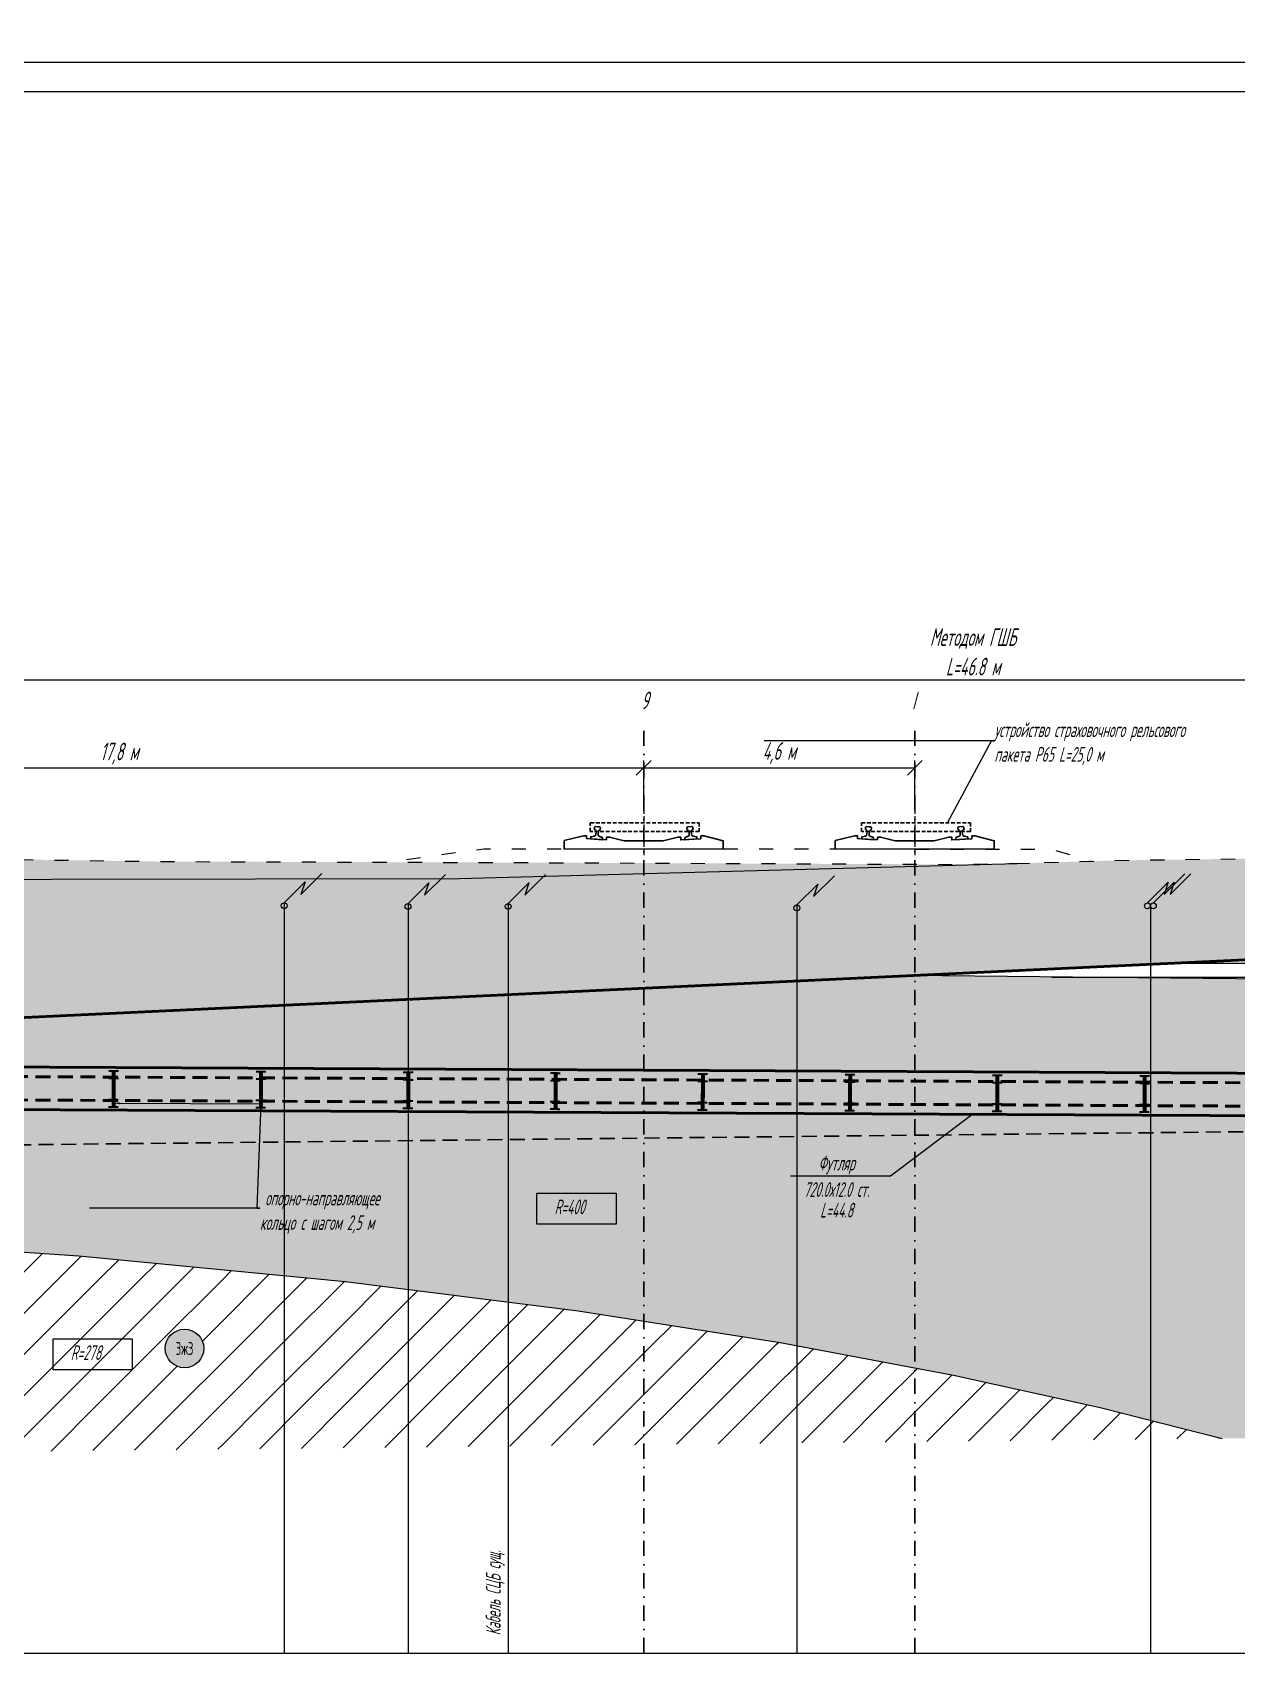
# Model space of a CAD drawing. Header units: metres. Extents: x -30 to 1753, y -860 to 400.
# Drawn here: x 684.3 to 888.6, y -712.2 to -435 of the extents above; entities that cross this region are included whole.
import ezdxf
from ezdxf import colors
from ezdxf.entities.mleader import LeaderData, LeaderLine
from ezdxf.enums import TextEntityAlignment as Align
from ezdxf.math import Vec2, Vec3

# ---------------------------------------------------------------- set-up
doc = ezdxf.new("R2010")
doc.units = ezdxf.units.M
doc.header["$LTSCALE"] = 0.2000000029802322
for name, pattern in [('ACAD_ISO02W100', [15, 12, -3]), ('ACAD_ISO03W100', [30, 12, -18]), ('DASHDOT', [27, 13, -7, 0, -7]), ('DASHED', [7, 5, -2, 0]), ('HIDDEN2', [4.762499999999999, 3.175, -1.5875]), ('штриховая', [19.049999999999997, 12.7, -6.35])]:
    doc.linetypes.add(name, pattern=pattern)
for name, color, linetype, lineweight in [('1-ПС-НВК-Деталировка', 7, 'Continuous', 30), ('МГТ_НВК_Земля сущ.', 7, 'ACAD_ISO02W100', 25), ('МГТ_НВК_котлованы', 7, 'Continuous', 30), ('МГТ_НВК_рабочий', 171, 'Continuous', 30), ('МГТ_НВК_страх. пакет', 242, 'Continuous', 30), ('ПС-НВК-Деталировка', 7, 'Continuous', 25)]:
    doc.layers.add(name, color=color, linetype=linetype, lineweight=lineweight)
for name, color, linetype in [('PR_RD', 7, 'Continuous'), ('МГТ_ИГ_Геология', 252, 'Continuous'), ('Примыкания', 7, 'Continuous'), ('Таблица', 7, 'Continuous'), ('Трубы', 7, 'Continuous'), ('Узлы', 7, 'Continuous'), ('Футляры', 7, 'Continuous'), ('Чёрная земля', 7, 'ACAD_ISO03W100')]:
    doc.layers.add(name, color=color, linetype=linetype)
doc.styles.add('SPDS', font='SPDS', dxfattribs={"width": 0.699999988079071, "oblique": 15.00000041741303, "height": 2.5})
doc.styles.get("Standard").update_dxf_attribs({"font": 'SPDS.shx', "width": 0.699999988079071, "oblique": 15.00000041741303, "height": 3})
doc.styles.add('Стиль Simplex', font='simplex.shx')
doc.dimstyles.new('ISO-25', dxfattribs={"dimtxt": 2.5, "dimasz": 2.5, "dimexe": 1.25, "dimexo": 0.625, "dimtad": 1, "dimtxsty": 'Standard', "dimcen": 2.5, "dimadec": 0, "dimazin": 0, "dimtfac": 1, "dimtmove": 0, "dimatfit": 3, "dimfxl": 1, "dimarcsym": 0})
doc.dimstyles.new('Аннотативный', dxfattribs={"dimscale": 0, "dimtxt": 2.5, "dimasz": 2.5, "dimexe": 1.25, "dimexo": 0.625, "dimtad": 1, "dimtxsty": 'Standard', "dimcen": 2.5, "dimadec": 0, "dimazin": 0, "dimtfac": 1, "dimtmove": 0, "dimatfit": 3, "dimfxl": 1, "dimarcsym": 0})
pattern_1 = [(225, (5.591047084531965, 865.4057579712139), (2.775557561562891e-16, -3.000000000000505), [2.1213, -2.12134068712]), (315, (4.091047084531965, 866.9057579712139), (3.000000000000505, 0), [2.1213, -2.12134068712]), (45, (2.591047084531965, 865.4057579712139), (0, 3.000000000000505), [2.1213, -2.12134068712]), (135, (4.091047084531965, 863.9057579712139), (-3.000000000000505, 2.775557561562891e-16), [2.1213, -2.12134068712])]
pattern_2 = [(90, (2.591047084531965, 865.4857579712138), (-2.5, 2.5), [0.11, -4.89]), (45, (2.591047084531965, 865.595757971214), (-2.499999995804921, 2.499999995804921), [0.113137085, -3.4223968]), (0, (2.671047084531892, 865.6757579712139), (2.5, 2.5), [0.11, -4.89]), (315, (2.781047084532474, 865.6757579712139), (2.499999995804921, 2.499999995804921), [0.113137085, -3.4223968]), (90, (2.861047084532402, 865.4857579712138), (-2.5, 2.5), [0.11, -4.89]), (45, (2.781047084532474, 865.4057579712139), (-2.499999995804921, 2.499999995804921), [0.113137085, -3.4223968]), (0, (2.671047084531892, 865.4057579712139), (2.5, 2.5), [0.11, -4.89]), (315, (2.591047084531965, 865.4857579712138), (2.499999995804921, 2.499999995804921), [0.113137085, -3.4223968])]

# ---------------------------------------------------------------- blocks, each defined once
blk = doc.blocks.new('круг3_-26_3')
at = {"true_color": 0xffffff}
blk.add_hatch(color=7, dxfattribs=at).paths.add_polyline_path([(-0.3272920906730439, 0, 1), (0.3272920906730439, 0, 1)])
at = {"color": 7, "lineweight": 25}
blk.add_circle((0, 0), 0.3272920906730439, dxfattribs=at)
at = {"color": 7, "lineweight": 25, "style": 'Стиль Simplex', "width": 0.5909090909090908}
blk.add_text('3ж3', height=0.22, dxfattribs=at).set_placement((0, 0), align=Align.MIDDLE_CENTER)
blk = doc.blocks.new('_ArchTick')
at = {"color": 0, "linetype": 'ByBlock', "const_width": 0.15}
blk.add_lwpolyline([(-0.5, -0.5), (0.5, 0.5)], dxfattribs=at)
blk = doc.blocks.new('*D49')
at = {"layer": 'Defpoints', "color": 0, "transparency": 16777216}
for p in [(1077.833611235355, -544.845604083996), (1077.833611235355, -572.9743377041455), (610.0509787972803, -574.8103308484256)]:
    blk.add_point(p, dxfattribs=at)
at = {"layer": 'Футляры', "color": 0, "lineweight": -2, "transparency": 16777216}
for p, q in [((610.0509787972803, -574.1853308484256), (610.0509787972803, -543.595604083996)), ((610.0509787972803, -544.845604083996), (1077.833611235355, -544.845604083996)), ((1077.833611235355, -572.3493377041455), (1077.833611235355, -543.595604083996))]:
    blk.add_line(p, q, dxfattribs=at)
at = {"layer": 'Футляры', "color": 0, "lineweight": -2, "transparency": 16777216, "xscale": 2.5, "yscale": 2.5, "zscale": 2.5, "rotation": 180}
blk.add_blockref('_ArchTick', (610.0509787972803, -544.845604083996), dxfattribs=at)
at = {"layer": 'Футляры', "color": 0, "lineweight": -2, "transparency": 16777216, "xscale": 2.5, "yscale": 2.5, "zscale": 2.5}
blk.add_blockref('_ArchTick', (1077.833611235355, -544.845604083996), dxfattribs=at)
at = {"layer": 'Футляры', "color": 0, "lineweight": 30, "transparency": 16777216, "insert": (843.9422950163178, -540.071661026018), "char_height": 3, "attachment_point": 5}
blk.add_mtext('Методом ГШБ\\PL=46.8 м ', dxfattribs=at)
blk = doc.blocks.new('_OBLIQUE')
at = {"color": 0, "linetype": 'ByBlock', "lineweight": -2}
blk.add_line((0.5000000000000001, 0.4999999999999999), (-0.5000000000000001, -0.4999999999999999), dxfattribs=at)
blk = doc.blocks.new('*D66')
at = {"layer": 'Defpoints', "color": 0, "transparency": 16777216}
for p in [(788.0509787972803, -559.7537726509613), (610.0509787972803, -566.5246658068236), (788.0509787972803, -566.5246658068236)]:
    blk.add_point(p, dxfattribs=at)
at = {"layer": 'Примыкания', "color": 0, "lineweight": -2, "transparency": 16777216}
for p, q in [((610.0509787972803, -565.8996658068236), (610.0509787972803, -558.5037726509613)), ((610.0509787972803, -559.7537726509613), (788.0509787972803, -559.7537726509613)), ((788.0509787972803, -565.8996658068236), (788.0509787972803, -558.5037726509613))]:
    blk.add_line(p, q, dxfattribs=at)
at = {"layer": 'Примыкания', "color": 0, "lineweight": -2, "transparency": 16777216, "xscale": 2.5, "yscale": 2.5, "zscale": 2.5, "rotation": 180}
blk.add_blockref('_OBLIQUE', (610.0509787972803, -559.7537726509613), dxfattribs=at)
at = {"layer": 'Примыкания', "color": 0, "lineweight": -2, "transparency": 16777216, "xscale": 2.5, "yscale": 2.5, "zscale": 2.5}
blk.add_blockref('_OBLIQUE', (788.0509787972803, -559.7537726509613), dxfattribs=at)
at = {"layer": 'Примыкания', "color": 0, "transparency": 16777216, "insert": (699.0509787972803, -557.3287726509614), "char_height": 3, "attachment_point": 5}
blk.add_mtext('17,8 м', dxfattribs=at)
blk = doc.blocks.new('*D67')
at = {"layer": 'Defpoints', "color": 0, "transparency": 16777216}
for p in [(834.0509787972799, -559.7537726509613), (788.0509787972803, -566.5246658068236), (834.0509787972799, -566.5246658068236)]:
    blk.add_point(p, dxfattribs=at)
at = {"layer": 'Примыкания', "color": 0, "lineweight": -2, "transparency": 16777216}
for p, q in [((788.0509787972803, -565.8996658068236), (788.0509787972803, -558.5037726509613)), ((788.0509787972803, -559.7537726509613), (834.0509787972799, -559.7537726509613)), ((834.0509787972799, -565.8996658068236), (834.0509787972799, -558.5037726509613))]:
    blk.add_line(p, q, dxfattribs=at)
at = {"layer": 'Примыкания', "color": 0, "lineweight": -2, "transparency": 16777216, "xscale": 2.5, "yscale": 2.5, "zscale": 2.5, "rotation": 180}
blk.add_blockref('_OBLIQUE', (788.0509787972803, -559.7537726509613), dxfattribs=at)
at = {"layer": 'Примыкания', "color": 0, "lineweight": -2, "transparency": 16777216, "xscale": 2.5, "yscale": 2.5, "zscale": 2.5}
blk.add_blockref('_OBLIQUE', (834.0509787972799, -559.7537726509613), dxfattribs=at)
at = {"layer": 'Примыкания', "color": 0, "transparency": 16777216, "insert": (811.0509787972801, -557.2419616273393), "char_height": 3, "attachment_point": 5}
blk.add_mtext('4,6 м', dxfattribs=at)
blk = doc.blocks.new('1')
at = {"layer": 'МГТ_НВК_Земля сущ.', "color": 251, "linetype": 'DASHED'}
blk.add_lwpolyline([(546.932442916871, -1637.14933766759), (546.932442916871, -1645.380399872066)], dxfattribs=at)
at = {"layer": 'МГТ_НВК_страх. пакет', "color": 251, "ltscale": 0.5, "extrusion": (0.03393651715536848, -0.002564831925604956, 0.9994206994257007)}
for p, q in [((538.5724158566418, -1640.460690594995, 0.0172675765021921), (538.5552669584804, -1640.714338027767, 0.01719894758765858)), ((538.638244892586, -1640.775815989275, 0.01422356122190392), (538.5858517130337, -1640.756951916603, 0.01605104509695818)), ((538.7577956372852, -1640.292559194419, 0.0114042645598289), (539.4206557120424, -1640.337368507772, -0.0112189317273419)), ((538.7577956372852, -1640.292559194419, 0.0114042645598289), (539.4206061302972, -1640.337894346713, -0.0112185976108672)), ((538.8340356613078, -1641.579062357262, -0.01724525976283787), (538.8646380256939, -1641.1297357351, 0.01724525976283787)), ((539.2078926746306, -1641.602454564963, -0.04161746782261135), (539.2386713208123, -1641.150520578896, -0.007126242827332874)), ((539.5701648371223, -1640.780481344762, -0.0174328603980456), (539.5884061430124, -1640.510676230723, -0.01735985972972288)), ((537.9371335722035, -1642.165927590414, 8.661587168035112e-05), (537.9226692970742, -1642.391062348816)), ((537.9371335722035, -1642.165927590414, 8.661587168035112e-05), (537.944990191515, -1642.049722227032, 0.0001180550138570879)), ((538.5360628272321, -1641.909283632189, -0.03120952548416689), (537.9949779641802, -1642.005992316881, -0.001467114310003126)), ((539.4746761314476, -1641.987868796798, -0.05166551269173958), (539.9368141170207, -1642.138454347024, -0.06774440754136891)), ((539.9650026585268, -1642.336230120666, -0.06920913860237478), (539.952702900101, -1642.52144164237, -0.06926679746511867)), ((539.9650026585268, -1642.336230120666, -0.06920913860237478), (539.9719904075291, -1642.232876009188, -0.06918117634219813)), ((539.9657079124527, -1642.317100055636, -0.0691839924950557), (539.9740634223972, -1642.192695616901, -0.06914845233738733))]:
    blk.add_line(p, q, dxfattribs=at)
at = {"layer": 'МГТ_НВК_страх. пакет', "color": 251, "ltscale": 0.5, "extrusion": (0.03393404601621986, -0.002597321776810689, 0.9994206994257008)}
for p, q in [((539.0745000143006, -1640.313453619503), (539.4031934986751, -1640.335989437114, -0.0112189317273419)), ((539.9528009907473, -1642.519964579391, -0.06926633763535861), (537.9230465004104, -1642.385191222804, 2.258792471038164e-06))]:
    blk.add_line(p, q, dxfattribs=at)
at = {"layer": 'МГТ_НВК_страх. пакет', "color": 251, "ltscale": 0.5, "extrusion": (-0.03393651715536849, -0.002564831925604957, 0.9994206994257009)}
for p, q in [((554.2947209966196, -1640.780481344762, -0.0174328603980456), (554.2764796907295, -1640.510676230723, -0.01735985972972288)), ((554.3322660087871, -1640.821329532529, -0.01626280439096739), (554.3322660087921, -1640.821329532483, -0.01626280439067915)), ((555.1070901964567, -1640.292559194419, 0.0114042645598289), (554.4442301216995, -1640.337368507772, -0.0112189317273419)), ((554.6569931591114, -1641.602454564963, -0.04161746782261135), (554.6262145129297, -1641.150520578896, -0.007126242827332874)), ((555.0308501724342, -1641.579062357262, -0.01724525976283787), (555.000247808048, -1641.1297357351, 0.01724525976283787)), ((555.2266409411559, -1640.775815989275, 0.01422356122190392), (555.2790341207083, -1640.756951916603, 0.01605104509695818)), ((555.2924699771002, -1640.460690594995, 0.0172675765021921), (555.3096188752615, -1640.714338027767, 0.01719894758765858)), ((553.8991779212893, -1642.317100055636, -0.0691839924950557), (553.8908224113447, -1642.192695616901, -0.06914845233738733)), ((553.8998831752151, -1642.336230120666, -0.06920913860237478), (553.8928954262128, -1642.232876009188, -0.06918117634219813)), ((553.8998831752151, -1642.336230120666, -0.06920913860237478), (553.9121829336409, -1642.52144164237, -0.06926679746511867)), ((553.9121829336409, -1642.52144164237, -0.06926679746511867), (555.9422123237246, -1642.390998909931, 1.97493648101954e-08)), ((554.3902097022943, -1641.987868796798, -0.05166551269173958), (553.9280717167212, -1642.138454347024, -0.06774440754136891)), ((555.3288230065099, -1641.909283632189, -0.03120952548416689), (555.8699078695618, -1642.005992316881, -0.001467114310003126)), ((555.9277522615384, -1642.165927590414, 8.661587168035112e-05), (555.919895642227, -1642.049722227032, 0.0001180550138570879)), ((555.9277522615384, -1642.165927590414, 8.661587168035112e-05), (555.9422165366677, -1642.391062348816))]:
    blk.add_line(p, q, dxfattribs=at)
at = {"layer": 'МГТ_НВК_страх. пакет', "color": 251, "ltscale": 0.5}
blk.add_line((540.6327404346202, -1642.059062829489), (540.6325010830815, -1642.559062772198), dxfattribs=at)
at = {"layer": 'МГТ_НВК_страх. пакет', "color": 251, "linetype": 'HIDDEN2', "lineweight": 30, "elevation": 1.986507314200026e-08}
blk.add_lwpolyline([(537.8774174301152, -1639.630973280026), (556.3774174301152, -1639.630973280026), (556.3774174301152, -1641.130973280026), (537.8774174301152, -1641.130973280026)], close=True, dxfattribs=at)
at = {"layer": 'МГТ_НВК_страх. пакет', "color": 251, "ltscale": 0.5}
for points in [[(556.6328439160434, -1641.84672210395), (557.1328438587525, -1641.846961455489), (560.4324413700606, -1642.688541079395), (560.4317648075312, -1644.10186488296), (533.4317679011447, -1644.088939899867), (533.4324444636741, -1642.675616096302)], [(540.6325010830815, -1642.559062772198), (537.2326067873228, -1642.337435206955), (537.2328461388652, -1641.837435264246), (536.7328461961561, -1641.837195912708), (533.4324444636777, -1642.675616096302)], [(540.7666921036698, -1642.059126952573), (541.1327403773294, -1642.059302181024), (540.6327404346202, -1642.059062829489)], [(541.1327403773294, -1642.059302181024), (543.6324432949777, -1642.680498867693), (550.2324425387642, -1642.683658308004), (552.7327390482251, -1642.064855136724), (553.2327389909342, -1642.065094488266), (553.2324996393954, -1642.565094430979), (556.6326045645046, -1642.34672204666), (556.6328439160434, -1641.84672210395)]]:
    blk.add_lwpolyline(points, dxfattribs=at)
at = {"layer": 'МГТ_НВК_страх. пакет', "color": 251, "ltscale": 0.5, "extrusion": (0.03393651715536849, -0.002564831925604957, 0.9994206994257009)}
for centre, radius, start, end in [((-1595.460934812673, -660.3303046095405, 22.50203555543232), 0.0416913989745582, 90.9982345809605, 170.0387852690845), ((-1595.201604844233, -660.4627200319206, 22.50203555543415), 0.1758279713616426, 1.249914161371827, 91.92815921077575), ((-1595.921917195129, -661.4665468241732, 22.50203555543002), 0.4695072595487654, 24.50262957414446, 80.58340041327385), ((-1595.194776056226, -661.1307798057345, 22.50203555542933), 0.1738499534712788, 274.6379674630562, 2.363008029600386), ((-1595.453163924017, -661.263993477015, 22.50203555543003), 0.04226090544777841, 190.6804252611549, 272.7569535710741), ((-1596.293221359228, -660.256620825412, 22.45606823873983), 0.3762408067555091, 196.1273471814086, 268.5232315479179)]:
    blk.add_arc(centre, radius, start, end, dxfattribs=at)
at = {"layer": 'МГТ_НВК_страх. пакет', "color": 251, "ltscale": 0.5, "extrusion": (0.03393651715536848, -0.002564831925604956, 0.9994206994257007)}
for centre, radius, start, end in [((-1595.864206273739, -660.2629748169417, 22.49042486829149), 0.3654285066927097, 271.8259293560195, 341.9757905594376), ((-1596.846060826568, -659.8359087899983, 22.467678925888), 0.0547438045193729, 8.128236107130778, 82.84231707241553), ((-1596.272696937278, -661.4114735217107, 22.46767892593724), 0.4043643864764951, 93.5973624327161, 164.4611204105733), ((-1596.830854854242, -661.7619091209704, 22.46767892588975), 0.05497440130296428, 272.0475742955562, 345.5863403015754)]:
    blk.add_arc(centre, radius, start, end, dxfattribs=at)
at = {"layer": 'МГТ_НВК_страх. пакет', "color": 251, "ltscale": 0.5, "extrusion": (-0.03393651715536849, -0.002564831925604957, 0.9994206994257009)}
for centre, radius, start, end in [((1677.631081682156, 428.9915086230294, -14.61992890832264), 0.1738499534712788, 177.6369919703996, 265.3620325369438), ((1677.889469549948, 428.858294951749, -14.61992890832193), 0.04226090544777841, 267.2430464289259, 349.3195747388423), ((1678.290188485552, 428.7445436378468, -14.61992890832193), 0.3744815245261421, 91.343861078804, 163.5701089337877), ((1677.637910470163, 429.6595683968433, -14.61992890831781), 0.1758279713616426, 88.07184078922407, 178.7500858386282), ((1677.897240438603, 429.7919838192234, -14.61992890831965), 0.0416913989745582, 9.961214730910001, 89.00176541903944), ((1678.729526985158, 429.8656676033519, -14.66589622501213), 0.3762408067555091, 271.4767684520822, 343.8726528185937)]:
    blk.add_arc(centre, radius, start, end, dxfattribs=at)
at = {"layer": 'МГТ_НВК_страх. пакет', "color": 251, "ltscale": 0.5, "extrusion": (-0.03393651715536848, -0.002564831925604956, 0.9994206994257007)}
for centre, radius, start, end in [((1678.30051189967, 429.8593136118225, -14.63153959546048), 0.3654285066927097, 198.0242094405578, 268.1740706439805), ((1679.267160480172, 428.3603793077938, -14.65428553786223), 0.05497440130296428, 194.4136596984257, 267.9524257044436), ((1678.709002563208, 428.7108149070535, -14.65428553781474), 0.4043643864764951, 15.53887958942132, 86.40263756728392), ((1679.282366452498, 430.2863796387659, -14.65428553786397), 0.0547438045193729, 97.15768292758399, 171.8717638928692)]:
    blk.add_arc(centre, radius, start, end, dxfattribs=at)
blk = doc.blocks.new('_None')
blk = doc.blocks.new('A$C06B5551C')
at = {"layer": '1-ПС-НВК-Деталировка', "color": 251, "linetype": 'ByBlock', "lineweight": 35, "const_width": 0.5}
for points in [[(7.727204636798656, 1.390280055260826), (7.245253756510233, 3.845389784672387)], [(9.53339997551188, 1.757428925843067), (9.051449095225276, 4.212538655252809)], [(0.7272824219526228, 0.04816507860778074), (0.2453315416714759, 2.503274808015703)], [(2.533477760669484, 0.415313949188203), (2.051526880386518, 2.870423678597945)]]:
    blk.add_lwpolyline(points, dxfattribs=at)
at = {"layer": '1-ПС-НВК-Деталировка', "color": 251, "ltscale": 10, "const_width": 1}
blk.add_lwpolyline([(0.4307123937087454, 1.295878809709393), (9.174999816761147, 3.056295094132889)], dxfattribs=at)
blk = doc.blocks.new('usl_1')
for p, q in [((0, 0), (3.53553390593274, 3.535533905932736)), ((2.82842712474619, 1.414213562373094), (6.363961030678929, 4.94974746830583)), ((3.53553390593274, 3.535533905932736), (2.82842712474619, 1.414213562373094))]:
    blk.add_line(p, q)
blk.add_circle((0, -0.5), 0.5)

msp = doc.modelspace()

# ---------------------------------------------------------------- hatches: boundary and pattern name
at = {"layer": 'МГТ_ИГ_Геология'}
h = msp.add_hatch(dxfattribs=at)
h.set_pattern_fill('GR24', color=256, scale=10, style=0, pattern_type=2)
h.set_pattern_definition(pattern_1)
h.paths.add_polyline_path([(853.5582020055863, -575.9030968778857), (841.5078583528575, -576.1423827178733), (769.1065246839462, -575.8391192580461), (705.6138937172773, -575.6513587652139), (657.5914076688932, -574.9479921299021), (654.6360451045894, -574.9534891482117), (610.0509787972796, -575.8949943515158), (578.876568952468, -576.5533060130156), (535.358890565567, -576.331851587347), (502.968910091734, -576.2829920501531), (287.578071991873, -575.1107657637854), (252.7622058367933, -574.8980447939857), (209.8388743074083, -574.6663119075929), (204.7826981769431, -574.6884874178813), (203.7742020539008, -568.9384417518575), (203.3136506728533, -568.0502227392299), (155.5913117166092, -571.4045018077477), (153.4527030997679, -571.3846147506765), (110.0509787972014, -572.5239383489566), (85.028462619739, -573.5623218561436), (85.028462619739, -584.29697552213), (110.0509787972005, -584.29697552213), (581.6431178447365, -578.8000000298023), (581.6431178447365, -576.8), (583.6431178447365, -576.8), (583.6431178447365, -578.8000000298023), (756.7131459486609, -578.5578952539249)])
h.paths.add_polyline_path([(576.1312130828319, -578.850000029802), (581.1931178447367, -578.850000029802), (581.1931178447367, -575.550000029802), (576.1312130828319, -575.550000029802)], flags=24)
h.paths.add_polyline_path([(584.0931178447363, -578.850000029802), (591.1359749875937, -578.850000029802), (591.1359749875937, -575.550000029802), (584.0931178447363, -575.550000029802)], flags=25)
h = msp.add_hatch(dxfattribs=at)
h.set_pattern_fill('GR24', color=256, scale=10, style=0, pattern_type=2)
h.set_pattern_definition(pattern_1)
edge = h.paths.add_edge_path()
edge.add_line((1076.833611235354, -583.5), (1076.833611235354, -574.0726439214695))
edge.add_line((1076.833611235354, -574.0726439214695), (988.5212331556622, -575.2774644589144))
edge.add_line((988.5212331556622, -575.2774644589144), (963.412527380573, -574.6389229086581))
edge.add_line((963.412527380573, -574.6389229086581), (945.2798391835449, -574.4496188916573))
edge.add_line((945.2798391835449, -574.4496188916573), (867.9431959432977, -575.4705660928012))
edge.add_line((867.9431959432977, -575.4705660928012), (853.5582020055863, -575.9030968778857))
edge.add_line((853.5582020055863, -575.9030968778857), (756.7131459486609, -578.5578952539249))
edge.add_line((756.7131459486609, -578.5578952539249), (625.8840875566184, -578.7409098417611))
edge.add_arc((623.2208540390116, -576.8384907258956), 3.272920906730735, 215.6995371966379, 324.4607629195811, ccw=False)
edge.add_line((620.5629534589425, -578.7483534875053), (583.6431178447365, -578.8000000298023))
edge.add_line((583.6431178447365, -578.8000000298023), (583.6431178447365, -606.8))
edge.add_line((583.6431178447365, -606.8), (1076.833611235354, -583.5))
edge = h.paths.add_edge_path(flags=16)
edge.add_arc((622.030049619445, -591.32519335235), 0.5217336218577202, 0, 360)
h.paths.add_polyline_path([(587.8622638608622, -584.2940584031719), (586.4322638608628, -584.2940584031719), (587.1322638608626, -582.8640584031723)], flags=16)
h.paths.add_polyline_path([(587.8622638608622, -598.2940584627765), (586.4322638608628, -598.2940584627765), (587.1322638608626, -596.8640584627769)], flags=16)
edge = h.paths.add_edge_path(flags=16)
edge.add_arc((958.4827041274166, -583.5182434991107), 3.272920906730178, 0, 360)
h.paths.add_polyline_path([(955.580323175036, -585.1682434991105), (961.3850850797971, -585.1682434991105), (961.3850850797971, -581.8682434991108), (955.580323175036, -581.8682434991108)], flags=16)
h.paths.add_polyline_path([(619.1276686670644, -591.32519335235), (624.9324305718255, -591.32519335235), (624.9324305718255, -591.3059073947989), (619.1276686670644, -591.3059073947989)], flags=16)
h.paths.add_polyline_path([(908.099307121076, -585.8013272021458), (912.9945452163138, -585.8013272021458), (912.9945452163138, -579.8013272021458), (908.099307121076, -579.8013272021458)], flags=16)
h.paths.add_polyline_path([(1071.569325521068, -583.5499999999997), (1076.383611235355, -583.5499999999997), (1076.383611235355, -580.2499999999998), (1071.569325521068, -580.2499999999998)], flags=16)
h.paths.add_polyline_path([(584.0931178447363, -606.8499999999997), (591.3835940352128, -606.8499999999997), (591.3835940352128, -603.5499999999997), (584.0931178447363, -603.5499999999997)])
h = msp.add_hatch(dxfattribs=at)
h.set_pattern_fill('GR24', color=256, scale=10, style=0, pattern_type=2)
h.set_pattern_definition(pattern_1)
h.paths.add_polyline_path([(853.5582020055863, -575.9030968778857), (841.5078583528575, -576.1423827178733), (769.1065246839462, -575.8391192580461), (705.6138937172773, -575.6513587652139), (657.5914076688932, -574.9479921299021), (654.6360451045894, -574.9534891482117), (626.2308960780692, -575.5533221825458, -0.1012261082621964), (626.4937749457422, -576.8384907258958, -0.1563242024809548), (625.8840875566184, -578.7409098417611), (756.7131459486609, -578.5578952539249)], flags=17)
h = msp.add_hatch(dxfattribs=at)
h.set_pattern_fill('GR07', color=256, scale=10, style=0, pattern_type=2)
h.set_pattern_definition([(0, (2.50104708453182, 865.4057579712139), (0, 7), [16.33, 0]), (0, (2.50104708453182, 867.7357579712138), (0, 7), [16.33, 0]), (0, (2.50104708453182, 870.075757971214), (0, 7), [16.33, 0])])
h.paths.add_polyline_path([(1076.833611235354, -583.5), (833.1409217404052, -595.0128733041802), (1076.833611235354, -597.5)])
h.paths.add_polyline_path([(1064.080605751669, -590.7537093796368, -1), (1057.534763938207, -590.7537093796368, -1)], flags=16)
h.paths.add_polyline_path([(1058.771970559224, -592.4037093796367), (1062.843399130652, -592.4037093796367), (1062.843399130652, -589.1037093796369), (1058.771970559224, -589.1037093796369)], flags=8)
h.paths.add_polyline_path([(1071.321706473449, -597.55), (1076.383611235355, -597.55), (1076.383611235355, -594.25), (1071.321706473449, -594.25)], flags=9)
h = msp.add_hatch(dxfattribs=at)
h.set_pattern_fill('GR28', color=256, scale=10, style=0, pattern_type=2)
h.set_pattern_definition(pattern_2)
h.paths.add_polyline_path([(868.2080969584367, -595.3707687659296), (833.1409217404052, -595.0128733041802), (583.6431178447365, -606.8), (583.6431178447365, -636.8), (641.0818164075426, -639.1384988435166), (692.2027398130722, -642.5854850677852), (737.362350740571, -646.9089202285525), (776.9171118692839, -651.876765881565), (811.2234858784568, -657.2569835825686), (840.6379354473347, -662.8175348873106), (865.5169232551634, -668.3263813515366), (869.019858401778, -669.2105942762034)])
h.paths.add_polyline_path([(587.1950723721002, -630.7614184926833, -1), (590.6609629012646, -630.7614184926833, -1)], flags=16)
h.paths.add_polyline_path([(588.8431178447363, -629.7300000000002), (588.6131178447367, -629.77), (588.453117844736, -629.8699999999999), (588.333117844737, -629.96), (588.2281178447338, -630.2000000000062), (588.1031178447365, -630.4500000000003), (588.1031178447365, -630.6599999999999), (588.1031178447365, -630.8499999999999), (588.1031178447365, -631.0300000000002), (588.1431178447365, -631.2000000000003), (588.2831178447359, -631.4300000000001), (588.453117844736, -631.6399999999999), (588.5631178447366, -631.71), (588.8231178447368, -631.7800000000002), (589.0531178447363, -631.76), (589.1731178447362, -631.71), (589.4031178447367, -631.5), (589.5231178447366, -631.140000000001), (589.5231178447366, -631.2000000000003), (589.4731178447364, -631.2900000000006), (589.4031178447367, -631.5), (589.1252231078943, -631.7537299771166), (588.6911506316219, -631.7914754098363), (588.453117844736, -631.6399999999999), (588.2831178447359, -631.4300000000003), (588.1031178447365, -631.1342857142861), (588.1031178447365, -630.8499999999999), (588.1031178447365, -630.6599999999999), (588.1031178447365, -630.4500000000003), (588.1731178447371, -630.3099999999997), (588.2631178447373, -630.1199999999985), (588.3421501028015, -629.9393548387093), (588.709907968193, -629.7095061728398)], flags=0)
h.paths.add_polyline_path([(587.8622638608622, -624.2940587011951), (586.4322638608628, -624.2940587011951), (587.1322638608626, -622.8640587011955)], flags=0)
h.paths.add_polyline_path([(584.0931178447363, -624.8499999999999), (589.1550226066411, -624.8499999999999), (589.1550226066411, -621.55), (584.0931178447363, -621.55)], flags=24)
h = msp.add_hatch(dxfattribs=at)
h.set_pattern_fill('GR28', color=256, scale=10, style=0, pattern_type=2)
h.set_pattern_definition(pattern_2)
h.paths.add_polyline_path([(1076.833611235354, -597.5), (868.2080969584367, -595.3707687659296), (869.019858401778, -669.2105942762034), (886.2169119811861, -673.5514845309931), (1076.833611235354, -671.5)])
h.paths.add_polyline_path([(931.4039270993608, -631.9763753336515, -1), (937.9497689128211, -631.9763753336515, -1)], flags=16)
h.paths.add_polyline_path([(932.4863718156148, -633.6263753336514), (936.8673241965671, -633.6263753336514), (936.8673241965671, -630.3263753336516), (932.4863718156148, -630.3263753336516)], flags=8)
h.paths.add_polyline_path([(913.2622132590259, -635.4021418611869), (917.928879925692, -635.4021418611869), (917.928879925692, -629.4021418611869), (913.2622132590259, -629.4021418611869)], flags=24)
h.paths.add_polyline_path([(1063.543135044878, -623.7714285714289), (1076.671706473449, -623.7714285714289), (1076.671706473449, -618.7428571428572), (1063.543135044878, -618.7428571428572)], flags=24)
h.paths.add_polyline_path([(1069.093135044879, -619.55), (1076.383611235355, -619.55), (1076.383611235355, -616.25), (1069.093135044879, -616.25)], flags=24)
h = msp.add_hatch(dxfattribs=at)
h.set_pattern_fill('GR38', color=256, scale=10, style=0, pattern_type=2)
h.set_pattern_definition([(45, (2.591047084531965, 879.4057579712139), (0, 20.99999999997526), [9.8995, -19.7989848098]), (45, (16.59104708453197, 865.4057579712139), (0, 20.99999999997526), [9.8995, -19.7989848098]), (45, (2.591047084531965, 865.4057579712139), (0, 20.99999999997526), [14.142, -15.5564848098]), (45, (12.59104708453197, 875.4057579712139), (0, 20.99999999997526), [15.556, -14.1424848098]), (45, (9.591047084531965, 865.4057579712139), (0, 20.99999999997526), [19.799, -9.89948480983]), (45, (2.591047084531965, 872.4057579712139), (0, 20.99999999997526), [19.799, -9.89948480983])])
h.paths.add_polyline_path([(811.2234858784568, -657.2569835825686), (776.9171118692839, -651.876765881565), (737.362350740571, -646.9089202285525), (692.2027398130722, -642.5854850677852), (641.0818164075426, -639.1384988435166), (583.6431178447365, -636.8), (583.6431178447365, -676.1828488941621), (584.0598758605902, -676.0822521317139), (584.256868341793, -675.9443573948722), (583.6431178447365, -676.2605318933556), (583.6431178447365, -676.7826333940609), (584.0942667157769, -676.6581785330834), (584.256868341793, -676.5443573948723), (583.7296054687176, -676.8), (584.376324434349, -676.8), (886.2169119811861, -673.5514845309931), (865.5169232551625, -668.3263813515366), (840.6379354473347, -662.8175348873106)])
h.paths.add_polyline_path([(713.39730196242, -658.2801006653751, -1), (706.8514601489596, -658.2801006653751, -1)], flags=16)
h.paths.add_polyline_path([(587.9131178447369, -664.0499971389766), (587.9131178447369, -665.5499971389768), (586.373117844736, -665.5499971389768), (586.373117844736, -664.0499971389766)], flags=16)
h.paths.add_polyline_path([(587.9131178447369, -667.0499990463252), (587.9131178447369, -668.5499990463254), (586.373117844736, -668.5499990463254), (586.373117844736, -667.0499990463252)], flags=16)
h.paths.add_polyline_path([(587.9131178447369, -639.5500004768369), (586.373117844736, -639.5500004768369), (586.373117844736, -638.0500004768367), (587.9131178447369, -638.0500004768367)], flags=16)
h.paths.add_polyline_path([(707.841047722357, -659.930100665375), (712.4077143890227, -659.930100665375), (712.4077143890227, -656.6301006653753), (707.841047722357, -656.6301006653753)], flags=8)

# ---------------------------------------------------------------- linework, layer by layer
at = {"layer": 'МГТ_ИГ_Геология', "linetype": 'Continuous', "lineweight": 25, "flags": 128}
for points in [[(756.7131459486609, -578.5578952539249), (853.5582020055863, -575.9030968778857)], [(756.7131459486609, -578.5578952539249), (853.5582020055863, -575.9030968778857)], [(583.6431178447365, -578.8000000298023), (756.7131459486609, -578.5578952539249)], [(583.6431178447365, -578.8000000298023), (756.7131459486609, -578.5578952539249)], [(1076.833611235354, -597.5), (833.1409217404071, -595.0128733041802)], [(1076.833611235354, -597.5), (833.1409217404071, -595.0128733041802)], [(583.6431178447365, -636.8), (641.0818164075426, -639.1384988435166), (692.2027398130722, -642.5854850677852), (737.362350740571, -646.9089202285525), (776.9171118692839, -651.876765881565), (811.2234858784568, -657.2569835825686), (840.6379354473347, -662.8175348873106), (865.5169232551634, -668.3263813515366), (886.2169119811879, -673.5514845309933)]]:
    msp.add_lwpolyline(points, dxfattribs=at)
at = {"layer": 'МГТ_ИГ_Геология', "linetype": 'Continuous', "lineweight": 50, "flags": 128}
msp.add_lwpolyline([(583.6431178447365, -606.8), (1076.833611235354, -583.5)], dxfattribs=at)
msp.add_lwpolyline([(583.6431178447365, -606.8), (1076.833611235354, -583.5)], dxfattribs=at)
at = {"layer": 'МГТ_ИГ_Геология', "color": 5, "linetype": 'штриховая', "lineweight": 30, "flags": 128}
msp.add_lwpolyline([(110.0509787972005, -623.5162599497887), (581.6431178447365, -624.8), (1076.833611235354, -619.5000000000002), (1094.842252559327, -619.5000000000002)], dxfattribs=at)
msp.add_lwpolyline([(110.0509787972005, -623.5162599497887), (581.6431178447365, -624.8), (1076.833611235354, -619.5000000000002), (1094.842252559327, -619.5000000000002)], dxfattribs=at)
at = {"layer": 'МГТ_ИГ_Геология'}
for points in [[(769.9181563945476, -631.9105496577333), (783.3606088217111, -631.9105496577333), (783.3606088217111, -637.2051680512652), (769.9181563945476, -637.2051680512652)], [(687.8167240592174, -656.6368177011766), (701.259176486381, -656.6368177011766), (701.259176486381, -661.9314360947085), (687.8167240592174, -661.9314360947085)]]:
    msp.add_lwpolyline(points, close=True, dxfattribs=at)
at = {"layer": 'МГТ_НВК_котлованы', "linetype": 'DASHDOT', "lineweight": 30}
for p, q in [((788.0509787972803, -710), (788.0509787972803, -553.4515490093067)), ((834.0509787972799, -710), (834.0509787972799, -553.4515490093067))]:
    msp.add_line(p, q, dxfattribs=at)
at = {"layer": 'ПС-НВК-Деталировка'}
msp.add_lwpolyline([(-29.99999999999999, -440), (1159, -440), (1159, -20), (-29.99999999999999, -20)], close=True, dxfattribs=at)
at = {"layer": 'ПС-НВК-Деталировка', "color": 0}
for points in [[(-29.99999999999999, -440), (1456, -440), (1456, -860), (-29.99999999999999, -860)], [(1451, -850), (-9.999999999999993, -850), (-9.999999999999993, -445), (1451, -445)]]:
    msp.add_lwpolyline(points, close=True, dxfattribs=at)
at = {"layer": 'Таблица'}
msp.add_line((85.028462619739, -710), (1094.842252559327, -710), dxfattribs=at)
at = {"layer": 'Трубы', "linetype": 'штриховая', "lineweight": 50, "flags": 128}
for points in [[(620.0509787972796, -611.8417137451297), (1067.833611235354, -614.0806269073187)], [(620.0509787972796, -615.80776331982), (1067.833611235354, -618.0466764820089)]]:
    msp.add_lwpolyline(points, dxfattribs=at)
at = {"layer": 'Узлы'}
for p, q in [((727.0521641510356, -582.730456150286), (727.0509790490125, -709.9729718396393)), ((748.0509787972799, -582.7768537697161), (748.0509787972799, -710)), ((765.0509787972799, -582.7768537697161), (765.0509787972799, -710)), ((814.052161387812, -583.0271390877692), (814.0509787972799, -710)), ((874.0521599640758, -583.1800033903532), (874.0509787972799, -710))]:
    msp.add_line(p, q, dxfattribs=at)
at = {"layer": 'Футляры', "lineweight": 50, "flags": 128}
for points in [[(620.0622286566568, -611.5747666569473), (620.0689785722834, -610.2247835316307), (1067.833611235354, -612.463606694945), (1067.833611235354, -614.0806269073187)], [(620.0397289379016, -616.0747104080019), (620.032979022275, -617.4246935333185), (1067.81561146035, -619.663606695508), (1067.822361375976, -618.3136235701909)]]:
    msp.add_lwpolyline(points, dxfattribs=at)
at = {"layer": 'Футляры', "color": 0, "flags": 128}
msp.add_lwpolyline([(843.9422950163171, -618.5441951135695), (829.9280250906759, -629.0654084185967), (812.9655253454857, -629.0654084185967)], dxfattribs=at)
at = {"layer": 'Чёрная земля', "flags": 128}
for points in [[(834.0509787972799, -573.5281167677753), (760.9282364152023, -573.5281167677753), (744.7474007029532, -575.7670844241765)], [(834.0503022344026, -573.5281164439025), (857.1287522873026, -573.5281164439025), (864.0353270271314, -575.5880686525961)], [(610.0509787972796, -575.8949943515158), (654.6360451045894, -574.9534891482117), (657.5914076688932, -574.9479921299021), (705.6138937172773, -575.6513587652139), (769.1065246839462, -575.8391192580461), (841.5078583528575, -576.1423827178733), (853.5582020055863, -575.9030968778857), (867.9431959432977, -575.4705660928012), (945.2798391835449, -574.4496188916573), (963.412527380573, -574.6389229086581), (988.5212331556622, -575.2774644589144), (1077.833611235354, -574.0590012072357)]]:
    msp.add_lwpolyline(points, dxfattribs=at)

# ---------------------------------------------------------------- block references
at = {"layer": 'PR_RD'}
for p in [(727.0521636434567, -582.6521472630673), (748.0509787972799, -582.7768537697161), (765.0509787972799, -582.7768537697161), (814.052161387812, -583.0271390877695), (873.5521599914971, -582.6798377966785), (874.5521599640758, -582.6800033902815)]:
    msp.add_blockref('usl_1', p, dxfattribs=at)
at = {"layer": 'МГТ_ИГ_Геология', "xscale": 10, "yscale": 10, "zscale": 10}
msp.add_blockref('круг3_-26_3', (710.1243810556898, -658.2801006653751), dxfattribs=at)
at = {"layer": 'МГТ_НВК_рабочий'}
for p in [(241.1185358800651, 1070.567285947511), (287.1185358800647, 1070.567285947511)]:
    msp.add_blockref('1', p, dxfattribs=at)
at = {"layer": 'ПС-НВК-Деталировка', "color": 0, "xscale": 0.6809124053980284, "yscale": 0.6809124053980284, "zscale": 0.6809124053980284, "rotation": 258.4793221318525}
for p in [(697.2949834578493, -610.6910514632167), (722.2946709637087, -610.8160499007458), (747.2943584695678, -610.9410483382751), (772.2940459754271, -611.0660467758044), (797.2937334812864, -611.1910452133336), (822.2934209871456, -611.3160436508629), (847.2931084930049, -611.4410420883921), (872.2927959988641, -611.5660405259214)]:
    msp.add_blockref('A$C06B5551C', p, dxfattribs=at)

# ---------------------------------------------------------------- texts
at = {"layer": 'МГТ_ИГ_Геология', "char_height": 2.5, "attachment_point": 1}
for s, insert in [('R=400', (772.9067333778366, -633.0091933310061)), ('R=278', (690.8053010425065, -657.7354613744494))]:
    msp.add_mtext_dynamic_manual_height_columns(s, width=10.09697744787991, gutter_width=15, heights=[0], dxfattribs=dict(at, insert=insert))
at = {"layer": 'Таблица', "oblique": 15.00000041741303, "width": 0.699999988079071}
msp.add_text('Кабель СЦБ сущ.', height=2.5, rotation=90.00000250447816, dxfattribs=at).set_placement((763.7695490009554, -706.9829131175379))
at = {"layer": 'Узлы', "oblique": 15.00000041741303, "width": 0.699999988079071}
for s, p in [('9', (787.6096805760874, -549.8188899605416)), ('I', (833.6096805760869, -549.8188899605416))]:
    msp.add_text(s, height=3, dxfattribs=at).set_placement(p)
at = {"layer": 'Футляры', "color": 0, "style": 'SPDS', "oblique": 15.00000554005491, "width": 0.699999988079071}
for s, rotation, p in [('Футляр', 5.008956130975331e-06, (820.7769022174825, -626.8154084185962)), ('720.0х12.0 ст.', 5.008956130975331e-06, (820.7769022174825, -631.3154084185962)), ('L=44.8', 5.008956538086331e-06, (820.7769022174825, -634.8154084185962))]:
    msp.add_text(s, height=2.5, rotation=rotation, dxfattribs=at).set_placement(p, align=Align.MIDDLE_CENTER)

# ---------------------------------------------------------------- dimensions: what is measured, and where the dimension line sits
at = {"layer": 'Примыкания'}
for p1, p2, text, picture, middle in [((610.0509787972803, -566.5246658068236), (788.0509787972803, -566.5246658068236), '17,8 м', '*D66', (699.0509787972803, -557.3287726509614)), ((788.0509787972803, -566.5246658068236), (834.0509787972799, -566.5246658068236), '4,6 м', '*D67', (811.0509787972801, -557.2419616273393))]:
    dim = msp.add_aligned_dim(p1=p1, p2=p2, distance=6.770893155862268, text=text, dimstyle='Аннотативный', override={"dimscale": 0, "dimblk1": 'OBLIQUE', "dimblk2": 'OBLIQUE', "dimsah": 1, "dimtix": 0, "dimtofl": 1, "dimtmove": 0, "dimatfit": 3}, dxfattribs=at)
    dim.commit()
    dim.dimension.update_dxf_attribs({"geometry": picture, "text_midpoint": middle})
at = {"layer": 'Футляры', "lineweight": 30}
dim = msp.add_linear_dim(base=(1077.833611235355, -544.845604083996), p1=(610.0509787972803, -574.8103308484256), p2=(1077.833611235355, -572.9743377041455), text='Методом ГШБ\\PL=46.8 м ', dimstyle='ISO-25', override={"dimblk1": 'ArchTick', "dimblk2": 'ArchTick', "dimsah": 1}, dxfattribs=at)
dim.commit()
dim.dimension.update_dxf_attribs({"geometry": '*D49', "text_midpoint": (843.9422950163178, -540.071661026018)})

# ---------------------------------------------------------------- leaders
at = {"layer": 'Таблица'}
ml = msp.add_multileader_mtext('Standard', dxfattribs=at)
ml.set_content('устройство страховочного рельсового пакета {\\Q15;\\W0.7;Р65 L=25,0 м}', color=256, style='SPDS')
ml.set_leader_properties()
ml.set_arrow_properties(name='NONE')
ml.build(insert=Vec2(0, 0))
ml.multileader.update_dxf_attribs({"text_left_attachment_type": 6, "text_right_attachment_type": 6, "dogleg_length": 0.5, "arrow_head_size": 1})
ctx = ml.context
ctx.base_point, ctx.char_height, ctx.arrow_head_size, ctx.landing_gap_size, ctx.plane_origin = Vec3(847.5803084982572, -555.1721936925278, 1.986507314200026e-08), 2.5, 1, 0, Vec3(-1058.793363353285, 173.9874421274361, 1.986507314200026e-08)
ctx.left_attachment, ctx.right_attachment = 6, 6
notes = []
notes.append((ctx, [(1, (1, 1, 0), (847.0803084982572, -555.1721936925278, 1.986507314200026e-08), (1, 0), 0.5, [(0, [(839.6212914918679, -569.0636873325153, 1.986507314200026e-08)], 0, [])])]))
ctx.mtext.insert, ctx.mtext.width, ctx.mtext.defined_height, ctx.mtext.line_spacing_style, ctx.mtext.flow_direction = Vec3(847.5803084982572, -552.0471936925278, 1.986507314200026e-08), 38.70579578838442, 7.959556303580141, 2, 5
ml = msp.add_multileader_mtext('Standard', dxfattribs=at)
ml.set_content(' опорно-направляющее \\Pкольцо c шагом 2,5 м', color=256, style='SPDS')
ml.set_leader_properties()
ml.build(insert=Vec2(0, 0))
ml.multileader.update_dxf_attribs({"text_left_attachment_type": 6, "text_right_attachment_type": 6, "dogleg_length": 0.5, "arrow_head_size": 1})
ctx = ml.context
ctx.base_point, ctx.char_height, ctx.arrow_head_size, ctx.landing_gap_size, ctx.plane_origin, ctx.plane_x_axis, ctx.plane_y_axis = Vec3(722.9169273862351, -634.5018160272164), 2.5, 1, 0, Vec3(706.9674716357645, -671.8066788497517), Vec3(0.9999999565917371, -0.0002946464388015601), Vec3(0.0002946464388015601, 0.9999999565917371)
ctx.left_attachment, ctx.right_attachment = 6, 6
notes.append((ctx, [(1, (1, 1, 0), (722.4169274079393, -634.501668703997), (0.9999999565917371, -0.0002946464388015601), 0.5, [(3, [(698.100913219551, -616.6759401868211), (723.1006215167808, -616.7923025473765), (723.1006215167808, -616.7923025473765), (723.1006215167808, -616.7923025473765)], 0, [])])]))
ctx.mtext.insert, ctx.mtext.text_direction, ctx.mtext.rotation, ctx.mtext.line_spacing_style, ctx.mtext.flow_direction = Vec3(722.9178113255516, -631.5018161574411), Vec3(0.9999999565917371, -0.0002946464388015601), 6.282890660736522, 2, 5
for ctx, leaders in notes:
    for number, flags, end, landing, length, lines in leaders:
        leader = LeaderData()
        leader.index, (leader.has_last_leader_line, leader.has_dogleg_vector, leader.attachment_direction) = number, flags
        leader.last_leader_point, leader.dogleg_vector, leader.dogleg_length = Vec3(end), Vec3(landing), length
        for number, points, colour, breaks in lines:
            line = LeaderLine()
            line.index, line.vertices, line.color, line.breaks = number, Vec3.list(points), colors.encode_raw_color(colour), breaks
            leader.lines.append(line)
        ctx.leaders.append(leader)

doc.saveas('drawing.dxf')
